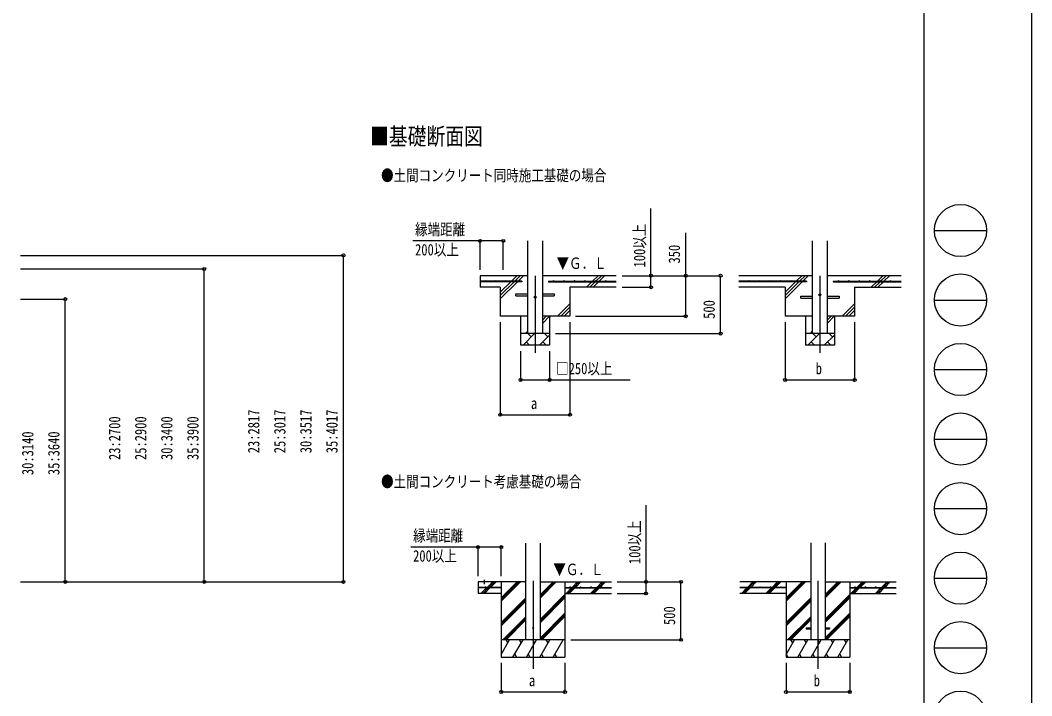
# Model space of a CAD drawing. Units: millimetres, scale not verified. Extents: x -12615 to 12615, y -8910 to 8910.
# Drawn here: x 3887 to 12615, y -5965 to -136 of the extents above; entities that cross this region are included whole.
import ezdxf
from ezdxf.enums import TextEntityAlignment as Align

# ---------------------------------------------------------------- set-up
doc = ezdxf.new("R2010")
doc.units = ezdxf.units.MM
doc.header["$LTSCALE"] = 40
for name, color, linetype in [('0-2_USER1', 3, 'Continuous'), ('0-3_YKK_12', 2, 'Continuous'), ('0-4_YKK_13', 4, 'Continuous'), ('0-5_YKK_A1', 4, 'Continuous'), ('0-6_YKK_D', 6, 'Continuous'), ('0-7_YKK_ZWAK', 7, 'Continuous')]:
    doc.layers.add(name, color=color, linetype=linetype)
doc.styles.add('ＭＳ ゴシック', font='')
doc.styles.get('ＭＳ ゴシック').set_extended_font_data('MS Gothic')

msp = doc.modelspace()

# ---------------------------------------------------------------- linework, layer by layer
at = {"layer": '0-3_YKK_12'}
for p, q in [((8329.45, -2340.08), (8329.45, -3006.03)), ((10786.83, -2340.08), (10786.83, -3006.03)), ((8312.38, -4972.97), (8312.38, -5732.18)), ((10769.77, -4972.97), (10769.77, -5732.18))]:
    msp.add_line(p, q, dxfattribs=at)
at = {"layer": '0-4_YKK_13'}
for p, q in [((8164.45, -2497.08), (8266.95, -2497.08)), ((8164.45, -2513.08), (8164.45, -2497.08)), ((8164.45, -2513.08), (8266.95, -2513.08)), ((8391.95, -2497.08), (8494.45, -2497.08)), ((8391.95, -2513.08), (8494.45, -2513.08)), ((8494.45, -2497.08), (8494.45, -2513.08)), ((10621.83, -2517.08), (10724.33, -2517.08)), ((10621.83, -2533.08), (10621.83, -2517.08)), ((10849.33, -2517.08), (10951.83, -2517.08)), ((10951.83, -2517.08), (10951.83, -2533.08)), ((10621.83, -2533.08), (10724.33, -2533.08)), ((10849.33, -2533.08), (10951.83, -2533.08)), ((10669.77, -5377.68), (10669.77, -5386.68)), ((10669.77, -5377.68), (10707.27, -5377.68)), ((10669.77, -5386.68), (10707.27, -5386.68)), ((10832.27, -5377.68), (10869.77, -5377.68)), ((10832.27, -5386.68), (10869.77, -5386.68)), ((10869.77, -5377.68), (10869.77, -5386.68))]:
    msp.add_line(p, q, dxfattribs=at)
for centre, radius in [((8329.45, -2525.08), 8), ((10786.83, -2505.08), 8), ((8312.38, -5382.18), 5)]:
    msp.add_circle(centre, radius, dxfattribs=at)
at = {"layer": '0-5_YKK_A1'}
for p, q in [((8266.95, -2840.08), (8266.95, -2040.08)), ((8391.95, -2040.08), (8391.95, -2840.08)), ((10724.33, -2840.08), (10724.33, -2040.08)), ((10849.33, -2040.08), (10849.33, -2840.08)), ((8266.95, -2340.08), (7854.45, -2340.08)), ((7854.45, -2340.08), (7854.45, -2440.08)), ((8125.38, -2387.58), (8172.88, -2340.08)), ((8153.66, -2387.58), (8201.16, -2340.08)), ((8181.95, -2387.58), (8229.45, -2340.08)), ((9029.45, -2340.08), (8391.95, -2340.08)), ((8825.38, -2387.58), (8872.88, -2340.08)), ((8853.66, -2387.58), (8901.16, -2340.08)), ((8881.95, -2387.58), (8929.45, -2340.08)), ((10724.33, -2340.08), (10086.83, -2340.08)), ((10582.77, -2387.58), (10630.27, -2340.08)), ((10611.05, -2387.58), (10658.55, -2340.08)), ((10639.33, -2387.58), (10686.83, -2340.08)), ((11486.83, -2340.08), (10849.33, -2340.08)), ((11282.77, -2387.58), (11330.27, -2340.08)), ((11311.05, -2387.58), (11358.55, -2340.08)), ((11339.33, -2387.58), (11386.83, -2340.08)), ((8214.45, -2387.58), (7854.45, -2387.58)), ((8214.45, -2392.58), (7854.45, -2392.58)), ((8029.45, -2440.08), (7854.45, -2440.08)), ((8029.45, -2540.08), (8176.95, -2392.58)), ((8029.45, -2483.52), (8120.38, -2392.58)), ((8029.45, -2511.8), (8148.66, -2392.58)), ((8029.45, -2440.08), (8029.45, -2690.08)), ((8214.45, -2387.58), (8214.45, -2392.58)), ((8444.45, -2387.58), (9029.45, -2387.58)), ((8444.45, -2387.58), (8444.45, -2392.58)), ((8444.45, -2392.58), (9029.45, -2392.58)), ((9029.45, -2440.08), (8629.45, -2440.08)), ((8629.45, -2440.08), (8629.45, -2690.08)), ((8772.88, -2440.08), (8820.38, -2392.58)), ((8801.16, -2440.08), (8848.66, -2392.58)), ((8829.45, -2440.08), (8876.95, -2392.58)), ((10671.83, -2387.58), (10086.83, -2387.58)), ((10671.83, -2392.58), (10086.83, -2392.58)), ((10486.83, -2440.08), (10086.83, -2440.08)), ((10486.83, -2540.08), (10634.33, -2392.58)), ((10486.83, -2483.52), (10577.77, -2392.58)), ((10486.83, -2511.8), (10606.05, -2392.58)), ((10486.83, -2440.08), (10486.83, -2690.08)), ((10671.83, -2387.58), (10671.83, -2392.58)), ((10901.83, -2387.58), (11486.83, -2387.58)), ((10901.83, -2387.58), (10901.83, -2392.58)), ((10901.83, -2392.58), (11486.83, -2392.58)), ((11086.83, -2440.08), (11086.83, -2690.08)), ((11086.83, -2440.08), (11486.83, -2440.08)), ((11230.27, -2440.08), (11277.77, -2392.58)), ((11258.55, -2440.08), (11306.05, -2392.58)), ((11286.83, -2440.08), (11334.33, -2392.58)), ((8522.88, -2690.08), (8629.45, -2583.52)), ((8551.16, -2690.08), (8629.45, -2611.8)), ((10980.27, -2690.08), (11086.83, -2583.52)), ((11008.55, -2690.08), (11086.83, -2611.8)), ((8266.95, -2690.08), (8029.45, -2690.08)), ((8204.45, -2690.08), (8204.45, -2940.08)), ((8391.95, -2751.75), (8453.61, -2690.08)), ((8391.95, -2723.47), (8425.33, -2690.08)), ((8629.45, -2690.08), (8391.95, -2690.08)), ((8454.45, -2690.08), (8454.45, -2940.08)), ((8579.45, -2690.08), (8629.45, -2640.08)), ((10724.33, -2690.08), (10486.83, -2690.08)), ((10661.83, -2690.08), (10661.83, -2940.08)), ((10849.33, -2751.75), (10911, -2690.08)), ((10849.33, -2723.47), (10882.72, -2690.08)), ((11086.83, -2690.08), (10849.33, -2690.08)), ((10911.83, -2690.08), (10911.83, -2940.08)), ((11036.83, -2690.08), (11086.83, -2640.08)), ((8454.45, -2840.08), (8204.45, -2840.08)), ((8225.18, -2940.08), (8325.18, -2840.08)), ((8247.04, -2840.08), (8266.95, -2820.18)), ((8296.63, -2868.64), (8268.07, -2840.08)), ((8366.6, -2940.08), (8454.45, -2852.24)), ((8438.05, -2868.64), (8409.5, -2840.08)), ((10911.83, -2840.08), (10661.83, -2840.08)), ((10682.57, -2940.08), (10782.57, -2840.08)), ((10704.43, -2840.08), (10724.33, -2820.18)), ((10754.02, -2868.64), (10725.46, -2840.08)), ((10823.99, -2940.08), (10911.83, -2852.24)), ((10895.44, -2868.64), (10866.88, -2840.08)), ((8454.45, -2940.08), (8204.45, -2940.08)), ((8253.73, -2911.53), (8282.29, -2940.08)), ((8395.16, -2911.53), (8423.71, -2940.08)), ((10911.83, -2940.08), (10661.83, -2940.08)), ((10711.12, -2911.53), (10739.68, -2940.08)), ((10852.54, -2911.53), (10881.1, -2940.08)), ((8249.88, -5482.18), (8249.88, -4646.83)), ((8374.88, -5482.18), (8374.88, -4646.83)), ((10707.27, -4645.83), (10707.27, -5482.18)), ((10832.27, -4645.83), (10832.27, -5482.18)), ((7890.91, -4965.97), (7890.91, -5000.82)), ((8037.38, -5029.68), (7837.38, -5029.68)), ((8037.38, -5034.68), (7837.38, -5034.68)), ((7865.25, -5080.78), (7911.35, -5034.68)), ((7877.99, -5082.18), (7925.49, -5034.68)), ((7892.13, -5082.18), (7939.63, -5034.68)), ((7916.35, -5029.68), (7963.85, -4982.18)), ((7930.49, -5029.68), (7977.99, -4982.18)), ((7944.63, -5029.68), (7992.13, -4982.18)), ((8037.38, -4982.18), (8037.38, -5632.18)), ((8037.38, -5149.06), (8204.27, -4982.18)), ((8037.38, -5134.92), (8190.12, -4982.18)), ((8037.38, -5120.78), (8175.98, -4982.18)), ((8037.38, -5029.68), (8037.38, -5034.68)), ((8374.88, -5119.93), (8512.63, -4982.18)), ((8374.88, -5105.79), (8498.49, -4982.18)), ((8374.88, -5091.65), (8484.35, -4982.18)), ((8374.88, -4982.18), (8987.38, -4982.18)), ((8587.38, -4982.18), (8587.38, -5632.18)), ((8587.38, -5029.68), (8987.38, -5029.68)), ((8587.38, -5029.68), (8587.38, -5034.68)), ((8587.38, -5034.68), (8987.38, -5034.68)), ((8596.48, -5082.18), (8643.98, -5034.68)), ((8610.62, -5082.18), (8658.12, -5034.68)), ((8624.77, -5082.18), (8672.27, -5034.68)), ((8648.98, -5029.68), (8696.48, -4982.18)), ((8663.12, -5029.68), (8710.62, -4982.18)), ((8677.27, -5029.68), (8724.77, -4982.18)), ((8808.61, -5082.18), (8856.11, -5034.68)), ((8822.75, -5082.18), (8870.26, -5034.68)), ((8836.9, -5082.18), (8884.4, -5034.68)), ((8861.11, -5029.68), (8908.61, -4982.18)), ((8875.26, -5029.68), (8922.76, -4982.18)), ((8889.4, -5029.68), (8936.9, -4982.18)), ((10707.27, -4982.18), (10094.77, -4982.18)), ((10494.77, -5029.68), (10094.77, -5029.68)), ((10494.77, -5034.68), (10094.77, -5034.68)), ((10109.1, -5082.18), (10156.61, -5034.68)), ((10123.25, -5082.18), (10170.75, -5034.68)), ((10137.39, -5082.18), (10184.89, -5034.68)), ((10161.61, -5029.68), (10209.11, -4982.18)), ((10175.75, -5029.68), (10177.42, -5028.02)), ((10180.61, -5024.83), (10223.25, -4982.18)), ((10189.89, -5029.68), (10237.39, -4982.18)), ((10322.64, -5080.78), (10368.74, -5034.68)), ((10335.38, -5082.18), (10382.88, -5034.68)), ((10349.52, -5082.18), (10397.02, -5034.68)), ((10373.74, -5029.68), (10421.24, -4982.18)), ((10387.88, -5029.68), (10435.38, -4982.18)), ((10402.02, -5029.68), (10449.52, -4982.18)), ((10494.77, -4982.18), (10494.77, -5632.18)), ((10494.77, -5149.06), (10661.65, -4982.18)), ((10494.77, -5134.92), (10647.51, -4982.18)), ((10494.77, -5120.78), (10633.37, -4982.18)), ((10494.77, -5029.68), (10494.77, -5034.68)), ((10832.27, -5119.93), (10970.02, -4982.18)), ((10832.27, -5105.79), (10955.88, -4982.18)), ((10832.27, -5091.65), (10941.74, -4982.18)), ((10832.27, -4982.18), (11444.77, -4982.18)), ((11044.77, -4982.18), (11044.77, -5632.18)), ((11044.77, -5029.68), (11444.77, -5029.68)), ((11044.77, -5029.68), (11044.77, -5034.68)), ((11044.77, -5034.68), (11444.77, -5034.68)), ((11053.87, -5082.18), (11101.37, -5034.68)), ((11068.01, -5082.18), (11115.51, -5034.68)), ((11082.15, -5082.18), (11129.65, -5034.68)), ((11106.37, -5029.68), (11153.87, -4982.18)), ((11120.51, -5029.68), (11168.01, -4982.18)), ((11134.65, -5029.68), (11182.15, -4982.18)), ((11266, -5082.18), (11313.5, -5034.68)), ((11280.14, -5082.18), (11327.64, -5034.68)), ((11294.29, -5082.18), (11341.79, -5034.68)), ((11318.5, -5029.68), (11366, -4982.18)), ((11332.64, -5029.68), (11380.15, -4982.18)), ((11346.79, -5029.68), (11394.29, -4982.18)), ((8037.38, -5082.18), (7837.38, -5082.18)), ((8037.38, -5332.91), (8249.88, -5120.41)), ((8037.38, -5347.05), (8249.88, -5134.55)), ((8037.38, -5361.19), (8249.88, -5148.7)), ((8374.88, -5303.78), (8587.38, -5091.28)), ((8374.88, -5317.92), (8587.38, -5105.42)), ((8374.88, -5332.06), (8587.38, -5119.56)), ((8587.38, -5082.18), (8987.38, -5082.18)), ((10494.77, -5082.18), (10094.77, -5082.18)), ((10494.77, -5332.91), (10707.27, -5120.41)), ((10494.77, -5347.05), (10707.27, -5134.55)), ((10494.77, -5361.19), (10707.27, -5148.7)), ((10832.27, -5303.78), (11044.77, -5091.28)), ((10832.27, -5317.92), (11044.77, -5105.42)), ((10832.27, -5332.06), (11044.77, -5119.56)), ((11044.77, -5082.18), (11444.77, -5082.18)), ((8050.24, -5482.18), (8249.88, -5282.54)), ((8064.38, -5482.18), (8249.88, -5296.68)), ((8078.53, -5482.18), (8249.88, -5310.83)), ((8374.88, -5465.91), (8587.38, -5253.41)), ((8374.88, -5480.05), (8587.38, -5267.55)), ((8386.89, -5482.18), (8587.38, -5281.69)), ((10507.63, -5482.18), (10707.27, -5282.54)), ((10521.77, -5482.18), (10707.27, -5296.68)), ((10535.92, -5482.18), (10707.27, -5310.83)), ((10832.27, -5465.91), (11044.77, -5253.41)), ((10832.27, -5480.05), (11044.77, -5267.55)), ((10844.28, -5482.18), (11044.77, -5281.69)), ((8587.38, -5482.18), (8037.38, -5482.18)), ((8037.38, -5607.63), (8109.81, -5482.18)), ((8094.81, -5508.17), (8079.81, -5482.18)), ((8138.68, -5632.18), (8225.28, -5482.18)), ((8210.28, -5508.16), (8195.28, -5482.18)), ((8254.15, -5632.18), (8340.75, -5482.18)), ((8325.75, -5508.17), (8310.75, -5482.18)), ((8369.62, -5632.18), (8456.22, -5482.18)), ((8441.22, -5508.17), (8426.22, -5482.18)), ((8485.09, -5632.18), (8571.69, -5482.18)), ((8541.69, -5482.18), (8541.69, -5482.18)), ((11044.77, -5482.18), (10494.77, -5482.18)), ((10494.77, -5607.63), (10567.2, -5482.18)), ((10552.2, -5508.17), (10537.2, -5482.18)), ((10596.07, -5632.18), (10682.67, -5482.18)), ((10667.67, -5508.16), (10652.67, -5482.18)), ((10711.54, -5632.18), (10798.14, -5482.18)), ((10783.14, -5508.17), (10768.14, -5482.18)), ((10827.01, -5632.18), (10913.61, -5482.18)), ((10898.61, -5508.17), (10883.61, -5482.18)), ((10942.48, -5632.18), (11029.08, -5482.18)), ((11014.08, -5508.16), (10999.08, -5482.18)), ((8037.38, -5632.18), (8587.38, -5632.18)), ((8153.68, -5606.2), (8168.68, -5632.18)), ((8269.15, -5606.2), (8284.15, -5632.18)), ((8384.62, -5606.2), (8399.62, -5632.18)), ((8500.09, -5606.2), (8515.09, -5632.18)), ((10494.77, -5632.18), (11044.77, -5632.18)), ((10495.6, -5606.2), (10510.6, -5632.18)), ((10611.07, -5606.2), (10626.07, -5632.18)), ((10726.54, -5606.2), (10741.54, -5632.18)), ((10842.01, -5606.2), (10857.01, -5632.18)), ((10957.48, -5606.2), (10972.48, -5632.18))]:
    msp.add_line(p, q, dxfattribs=at)
msp.add_lwpolyline([(8249.88, -4982.18), (7837.38, -4982.18), (7837.38, -5082.18)], dxfattribs=at)
for centre in [(7899.45, -2385.08), (7989.45, -2385.08), (8079.45, -2385.08), (8169.45, -2385.08), (8489.45, -2385.08), (8579.45, -2385.08), (8669.45, -2385.08), (8759.45, -2385.08), (8849.45, -2385.08), (8939.45, -2385.08), (10176.83, -2385.08), (10266.83, -2385.08), (10356.83, -2385.08), (10446.83, -2385.08), (10536.83, -2385.08), (10626.83, -2385.08), (10946.83, -2385.08), (11036.83, -2385.08), (11126.83, -2385.08), (11216.83, -2385.08), (11306.83, -2385.08), (11396.83, -2385.08), (7902.38, -5027.18), (7992.38, -5027.18), (8632.38, -5027.18), (8722.38, -5027.18), (8812.38, -5027.18), (8902.38, -5027.18), (10179.77, -5027.18), (10269.77, -5027.18), (10359.77, -5027.18), (10449.77, -5027.18), (11089.77, -5027.18), (11179.77, -5027.18), (11269.77, -5027.18), (11359.77, -5027.18)]:
    msp.add_circle(centre, 2.5, dxfattribs=at)
at = {"layer": '0-6_YKK_D'}
for p, q in [((7854.45, -2290.08), (7854.45, -2039.08)), ((8054.45, -2290.08), (8054.45, -2039.08)), ((3888.85, -2164.74), (6676, -2164.74)), ((6675, -4982.18), (6675, -2164.74)), ((3888.85, -2282.18), (5476, -2282.18)), ((5475, -4982.18), (5475, -2282.18)), ((9079.45, -2340.08), (9330.45, -2340.08)), ((9079.45, -2340.08), (9930.45, -2340.08)), ((9079.45, -2340.08), (9630.45, -2340.08)), ((9929.45, -2840.08), (9929.45, -2340.08)), ((9079.45, -2440.08), (9330.45, -2440.08)), ((3888.85, -2542.18), (4276, -2542.18)), ((4275, -4982.18), (4275, -2542.18)), ((8679.45, -2690.08), (9630.45, -2690.08)), ((8029.45, -2740.08), (8029.45, -3541.08)), ((8630.45, -2740.08), (8630.45, -3541.08)), ((10486.83, -2740.08), (10486.83, -3241.08)), ((11086.83, -2740.08), (11086.83, -3241.08)), ((8504.45, -2840.08), (9930.45, -2840.08)), ((8204.45, -2990.08), (8204.45, -3241.08)), ((8454.45, -2990.08), (8454.45, -3241.08)), ((10486.83, -3240.08), (11086.83, -3240.08)), ((8029.45, -3540.08), (8630.45, -3540.08)), ((7837.38, -4932.18), (7837.38, -4681.18)), ((8037.38, -4932.18), (8037.38, -4681.18)), ((3888.85, -4982.18), (4276, -4982.18)), ((3888.85, -4982.18), (6676, -4982.18)), ((3889.85, -4982.18), (5476, -4982.18)), ((9037.38, -4982.18), (9588.38, -4982.18)), ((9037.38, -4982.18), (9288.38, -4982.18)), ((9587.38, -5482.18), (9587.38, -4982.18)), ((9037.38, -5082.18), (9288.38, -5082.18)), ((8637.38, -5482.18), (9588.38, -5482.18)), ((8037.38, -5682.18), (8037.38, -5933.18)), ((8587.38, -5682.18), (8587.38, -5933.18)), ((10494.77, -5682.18), (10494.77, -5933.18)), ((11044.77, -5682.18), (11044.77, -5933.18)), ((8037.38, -5932.18), (8587.38, -5932.18)), ((10494.77, -5932.18), (11044.77, -5932.18))]:
    msp.add_line(p, q, dxfattribs=at)
for points in [[(9329.45, -2440.08), (9329.45, -2340.08), (9329.45, -1759.48)], [(9629.45, -2690.08), (9629.45, -2340.08), (9629.45, -1970.26)], [(8054.45, -2040.08), (7854.45, -2040.08), (7273.85, -2040.08)], [(8204.45, -3240.08), (8454.45, -3240.08), (9150.25, -3240.08)], [(9287.38, -5082.18), (9287.38, -4982.18), (9287.38, -4318.98)], [(8037.38, -4682.18), (7837.38, -4682.18), (7256.78, -4682.18)]]:
    msp.add_lwpolyline(points, dxfattribs=at)
for centre in [(7854.45, -2040.08), (8054.45, -2040.08), (6675, -2164.74), (5475, -2282.18), (9329.45, -2340.08), (9629.45, -2340.08), (9929.45, -2340.08), (9329.45, -2440.08), (4275, -2542.18), (9629.45, -2690.08), (9929.45, -2840.08), (8204.45, -3240.08), (8454.45, -3240.08), (10486.83, -3240.08), (11086.83, -3240.08), (8029.45, -3540.08), (8630.45, -3540.08), (7837.38, -4682.18), (8037.38, -4682.18), (4275, -4982.18), (5475, -4982.18), (6675, -4982.18), (9287.38, -4982.18), (9587.38, -4982.18), (9287.38, -5082.18), (9587.38, -5482.18), (8037.38, -5932.18), (8587.38, -5932.18), (10494.77, -5932.18), (11044.77, -5932.18)]:
    msp.add_circle(centre, 12.75, dxfattribs=at)
at = {"layer": '0-7_YKK_ZWAK'}
for p, q in [((11685.06, 8325), (11685.06, -7575)), ((11775.06, -1950), (12225.06, -1950)), ((11775.06, -2550), (12225.06, -2550)), ((11775.06, -3150), (12225.06, -3150)), ((11775.06, -3750), (12225.06, -3750)), ((11775.06, -4350), (12225.06, -4350)), ((11775.06, -4950), (12225.06, -4950)), ((11775.06, -5550), (12225.06, -5550))]:
    msp.add_line(p, q, dxfattribs=at)
msp.add_lwpolyline([(-12615, -8910), (12615, -8910), (12615, 8910), (-12615, 8910)], close=True, dxfattribs=at)
for centre in [(12000.06, -1950), (12000.06, -2550), (12000.06, -3150), (12000.06, -3750), (12000.06, -4350), (12000.06, -4950), (12000.06, -5550), (12000.06, -6150)]:
    msp.add_circle(centre, 225, dxfattribs=at)

# ---------------------------------------------------------------- texts
at = {"layer": '0-2_USER1', "style": 'ＭＳ ゴシック', "width": 0.8}
for s, height, p in [('■基礎断面図', 148.5, (6905.81, -1256.35)), ('●土間コンクリート同時施工基礎の場合', 98.97, (7000.56, -1554.26)), ('●土間コンクリート考慮基礎の場合', 98.97, (7000.56, -4196.36))]:
    msp.add_text(s, height=height, dxfattribs=at).set_placement(p, align=Align.BOTTOM_LEFT)
at = {"layer": '0-5_YKK_A1', "style": 'ＭＳ ゴシック', "width": 0.8}
for p in [(8514.55, -2311.63), (8486.47, -4953.73)]:
    msp.add_text('▼Ｇ．Ｌ', height=98.97, dxfattribs=at).set_placement(p, align=Align.BOTTOM_LEFT)
at = {"layer": '0-6_YKK_D', "style": 'ＭＳ ゴシック', "width": 0.8}
for s, p in [('縁端距離', (7293.85, -2020.08)), ('200以上', (7293.85, -2195.08)), ('□250以上', (8511.05, -3220.08)), ('b', (10750.83, -3220.08)), ('a', (8293.95, -3520.08)), ('縁端距離', (7276.78, -4662.18)), ('200以上', (7276.78, -4837.18)), ('a', (8276.38, -5912.18)), ('b', (10733.77, -5912.18))]:
    msp.add_text(s, height=98.97, dxfattribs=at).set_placement(p, align=Align.BOTTOM_LEFT)
for s, p in [('100以上', (9309.45, -2269.08)), ('350', (9609.45, -2235.06)), ('500', (9909.45, -2712.48)), ('23:2700', (4780, -3930.98)), ('25:2900', (5005, -3930.98)), ('30:3400', (5230, -3930.98)), ('35:3900', (5455, -3930.98)), ('23:2817', (5980, -3872.26)), ('25:3017', (6205, -3872.26)), ('30:3517', (6430, -3872.26)), ('35:4017', (6655, -3872.26)), ('30:3140', (4030, -4060.98)), ('35:3640', (4255, -4060.98)), ('100以上', (9267.38, -4828.58)), ('500', (9567.38, -5354.58))]:
    msp.add_text(s, height=98.97, rotation=90, dxfattribs=at).set_placement(p, align=Align.BOTTOM_LEFT)

doc.saveas('drawing.dxf')
